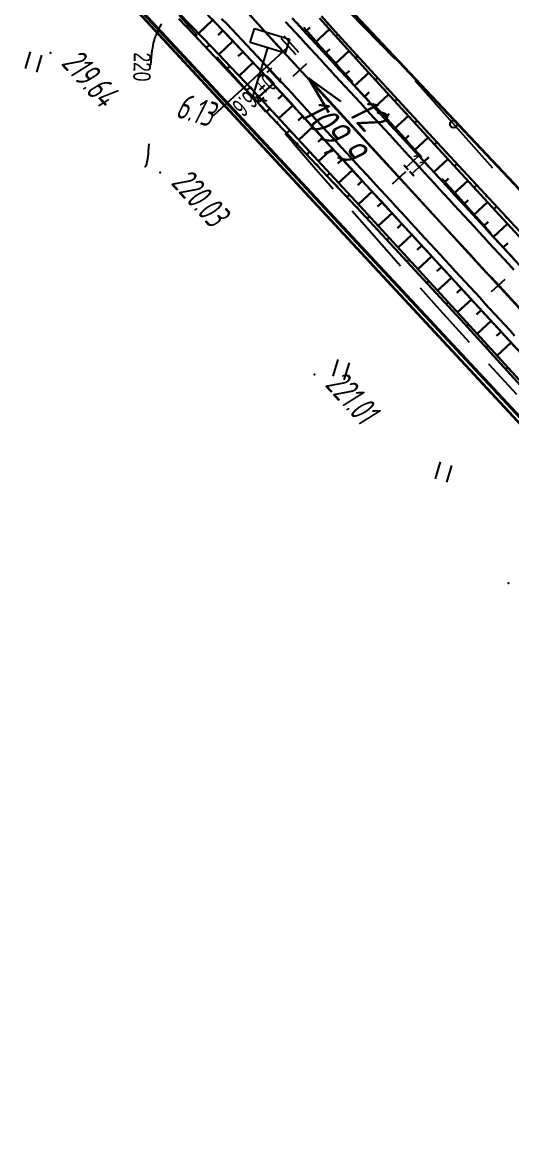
# Model space of a CAD drawing. Header units: millimetres. Extents: x -1799 to 6962, y -1020 to 4121.
# Drawn here: x -748.1 to -681.3, y 3464 to 3617 of the extents above; entities that cross this region are included whole.
import ezdxf

# ---------------------------------------------------------------- set-up
doc = ezdxf.new("R2010")
doc.units = ezdxf.units.MM
doc.linetypes.add('CONTI', pattern=[0])
doc.linetypes.add('DASHED', pattern=[0.75, 0.5, -0.25])
for name, color, linetype, lineweight in [('10', 1, 'Continuous', 35), ('КОПИЯ_ОСЬ_13_ОТКОСЫ', 7, 'Continuous', 30), ('КОПИЯ_ОСЬ_ГРАНИЦЫ_ПОЛОС', 7, 'Continuous', 30), ('ОСЬ_ВЕРХ_ПОКРЫТИЯ_ГРАНИЦЫ_ПОЛОС', 7, 'Continuous', 30), ('ОСЬ_ВЕРХ_ПОКРЫТИЯ_ОСЬ', 1, 'Continuous', 30), ('Уклоны ПЧ', 5, 'Continuous', 30)]:
    doc.layers.add(name, color=color, linetype=linetype, lineweight=lineweight)
for name, color, linetype in [('_Ростелеком', 6, 'Continuous'), ('GOR_BDEFAULT', 212, 'CONTI'), ('NAD_MDEFAULT', 7, 'CONTI'), ('PI_OTDEFAULT', 172, 'CONTI'), ('PI_TTDEFAULT', 5, 'CONTI'), ('PLN_O', 7, 'CONTI'), ('SIT_LDEFAULT', 7, 'CONTI'), ('USLZNDEFAULT', 7, 'CONTI'), ('ZAPSKDEFAULT', 7, 'CONTI'), ('КОПИЯ_ОСЬ_ТАНГЕНСЫ', 1, 'Continuous'), ('ОСЬ_ВЕРХ_ПОКРЫТИЯ_ПИКЕТЫ', 1, 'Continuous'), ('ОСЬ_ВЕРХ_ПОКРЫТИЯ_РАЗБИВКА_КРИВ', 1, 'Continuous'), ('ОСЬ_ВЕРХ_ПОКРЫТИЯ_ТАНГЕНСЫ', 1, 'Continuous'), ('разметка', 7, 'Continuous')]:
    doc.layers.add(name, color=color, linetype=linetype)
doc.styles.add('eskd', font='spds.shx', dxfattribs={"width": 1.2, "oblique": 15})
doc.styles.add('SHRFT', font='TXT', dxfattribs={"width": 3.5})
doc.styles.get("Standard").update_dxf_attribs({"font": 'arial.ttf'})
doc.styles.add('STYLE1', font='romand.shx', dxfattribs={"width": 0.9})
doc.styles.add('ГОСТ', font='', dxfattribs={"oblique": 15, "height": 4})
doc.styles.get('ГОСТ').set_extended_font_data('GOST type A')
doc.linetypes.add('кабель_связи_проект.', pattern='A,10,-1,["/",STYLE1,S=3,R=0,X=0,Y=-1.5],-4.1', length=15.1)

# ---------------------------------------------------------------- blocks, each defined once
blk = doc.blocks.new('BL_2011')
at = {"color": 0}
for p, q in [((0, 0), (0, 2.4)), ((1.6, 0), (1.6, 2.4))]:
    blk.add_line(p, q, dxfattribs=at)
blk = doc.blocks.new('BL_13')
at = {"color": 0}
for p, q in [((-2.5, 7), (-2.5, 9)), ((-2.5, 9), (2.5, 9)), ((2.5, 9), (2.5, 7)), ((0, 7), (-2.5, 7)), ((0, 0), (0, 7)), ((2.5, 7), (0, 7)), ((2, 0), (0, 0))]:
    blk.add_line(p, q, dxfattribs=at)
blk = doc.blocks.new('Стрелка')
at = {"layer": 'Уклоны ПЧ', "ltscale": 2}
for points in [[(-0.023, -0.048), (-0.023, 17.972)], [(-0.023, -0.048), (-0.578, 2.622)], [(-0.023, -0.048), (0.532, 2.622)]]:
    blk.add_lwpolyline(points, dxfattribs=at)

msp = doc.modelspace()

# ---------------------------------------------------------------- linework, layer by layer
at = {"layer": '10'}
for points in [[(-1127.04, 3748.85), (-1082.58, 3724.79), (-1040.33, 3713.9), (-945.96, 3701.78), (-821.16, 3695.8), (-801.87, 3692.21), (-802.54, 3689.66), (-744.54, 3662.45), (-623.34, 3533.87), (-488.39, 3411.68), (-417.27, 3367.92), (-360.39, 3343.98), (-65.03, 3344.87)], [(-292.89, 3314.1), (-344.73, 3319.75), (-352.27, 3320.57), (-411.16, 3343.13), (-413.7, 3334.31), (-420.22, 3338.42), (-418.42, 3343.83), (-451.84, 3361.68), (-499.73, 3391.9), (-538.68, 3423.59), (-636.51, 3515.24), (-636.51, 3515.24), (-707.13, 3591.21), (-744.22, 3631.3), (-771.11, 3652.85), (-773.65, 3647.18), (-777.24, 3649.83)]]:
    msp.add_lwpolyline(points, dxfattribs=at)
at = {"layer": '_Ростелеком', "linetype": 'кабель_связи_проект.', "lineweight": 40, "ltscale": 0.25}
msp.add_lwpolyline([(-948.53, 3678.47), (-823.71, 3672.23), (-802.84, 3667.69), (-774.39, 3654.57), (-771.11, 3652.85), (-744.06, 3631.7), (-653.91, 3534.93), (-613.14, 3493.64), (-571.17, 3454.3), (-538.37, 3423.84), (-499.76, 3392.66), (-473.86, 3375.57), (-451.84, 3361.68), (-428.9, 3349.43), (-411.16, 3343.13), (-385.11, 3333.15), (-352.03, 3321.94), (-297.63, 3315.25)], dxfattribs=at)
at = {"layer": 'GOR_BDEFAULT', "color": 212, "elevation": 220, "flags": 128}
for points in [[(-730.52, 3611.13), (-730.48, 3611.7), (-730.44, 3612.21), (-730.39, 3612.68), (-730.34, 3613.1), (-730.28, 3613.47), (-730.22, 3613.81), (-730.16, 3614.1), (-730.1, 3614.37), (-730.03, 3614.6), (-729.97, 3614.81), (-729.9, 3615), (-729.84, 3615.17), (-729.77, 3615.31), (-729.71, 3615.45), (-729.65, 3615.58), (-729.6, 3615.7), (-729.54, 3615.81), (-729.49, 3615.92), (-729.44, 3616.02), (-729.39, 3616.11), (-729.35, 3616.2), (-729.31, 3616.29), (-729.27, 3616.36), (-729.23, 3616.43), (-729.2, 3616.5), (-729.17, 3616.56), (-729.14, 3616.62), (-729.12, 3616.67), (-729.09, 3616.71), (-729.07, 3616.75)], [(-731.32, 3597.21), (-731.29, 3597.25), (-731.26, 3597.29), (-731.22, 3597.34), (-731.18, 3597.41), (-731.14, 3597.5), (-731.1, 3597.61), (-731.06, 3597.75), (-731.02, 3597.92), (-730.98, 3598.13), (-730.94, 3598.38), (-730.91, 3598.67), (-730.87, 3599.01), (-730.84, 3599.41), (-730.81, 3599.85), (-730.78, 3600.36)]]:
    msp.add_lwpolyline(points, dxfattribs=at)
at = {"layer": 'PI_TTDEFAULT', "color": 5}
for p in [(-744.24, 3612.78, 219.63), (-729.25, 3596.47, 220.03), (-708.2, 3568.89, 221.01), (-681.69, 3540.39, 221.67)]:
    msp.add_point(p, dxfattribs=at)
at = {"layer": 'PLN_O'}
for p, q in [((-708.39, 3623.4), (-697.19, 3611.97)), ((-694.49, 3609.04), (-683.85, 3597.09))]:
    msp.add_line(p, q, dxfattribs=at)
msp.add_circle((-689.17, 3603.07), 0.5, dxfattribs=at)
at = {"layer": 'SIT_LDEFAULT', "color": 7}
for p, q in [((-726.71, 3617.95), (-724.2, 3615.2)), ((-707.75, 3614.13), (-709.64, 3616.27)), ((-705.01, 3611.1), (-707.75, 3614.13)), ((-721.51, 3612.25), (-719.06, 3609.53)), ((-702.95, 3608.83), (-705.02, 3611.09)), ((-719.06, 3609.53), (-716.6, 3606.78)), ((-716.61, 3606.77), (-714.85, 3604.78)), ((-698.73, 3604.27), (-700.23, 3605.9)), ((-695.36, 3600.61), (-698.72, 3604.27)), ((-712.21, 3601.78), (-711.11, 3600.53)), ((-711.11, 3600.53), (-707.98, 3596.93)), ((-693.46, 3598.53), (-695.37, 3600.6)), ((-707.98, 3596.93), (-705.65, 3594.24)), ((-688.57, 3593.21), (-690.75, 3595.59)), ((-685.3, 3589.61), (-688.57, 3593.21)), ((-703.02, 3591.22), (-701.36, 3589.32)), ((-684.03, 3588.19), (-685.3, 3589.61)), ((-701.35, 3589.32), (-698.02, 3585.53)), ((-698.02, 3585.53), (-696.41, 3583.72)), ((-678.62, 3582.08), (-681.37, 3585.19)), ((-693.74, 3580.73), (-691.51, 3578.23)), ((-691.51, 3578.23), (-688.01, 3574.35)), ((-688.01, 3574.35), (-687.06, 3573.3)), ((-684.38, 3570.33), (-684.36, 3570.31)), ((-684.36, 3570.31), (-680.59, 3566.18))]:
    msp.add_line(p, q, dxfattribs=at)
at = {"layer": 'КОПИЯ_ОСЬ_13_ОТКОСЫ'}
for points in [[(-723.32, 3618.57), (-720.56, 3615.7), (-715.4, 3610.27), (-660.94, 3551.1), (-653.74, 3543.3), (-648.55, 3537.71), (-644.34, 3533.2), (-639.33, 3527.86), (-634.31, 3522.53), (-626.28, 3514.12), (-618.98, 3506.57), (-614.97, 3502.47), (-610.94, 3498.39), (-606.97, 3494.42), (-602.99, 3490.48), (-597.1, 3484.72), (-591.17, 3479.01), (-585.19, 3473.36), (-579.17, 3467.75)], [(-727.01, 3618.51), (-724.94, 3616.39), (-722.17, 3613.53), (-718.72, 3609.94), (-717.33, 3608.49), (-710.53, 3601.16), (-701.44, 3591.32), (-687.91, 3576.59), (-679.76, 3567.65)], [(-727.01, 3618.51), (-724.94, 3616.39), (-722.17, 3613.53), (-718.72, 3609.94), (-717.33, 3608.49), (-710.53, 3601.16), (-701.44, 3591.32), (-687.91, 3576.59), (-679.76, 3567.65)], [(-726.73, 3617.42), (-724.67, 3615.28), (-723.99, 3614.55), (-721.94, 3612.39), (-719.88, 3610.22), (-717.83, 3608.04), (-715.51, 3605.55), (-710.97, 3600.76), (-701.77, 3591.02), (-688.19, 3576.34), (-680.05, 3567.38)], [(-722.08, 3617.29), (-724.02, 3615.44)], [(-707.51, 3617.54), (-700.8, 3610.12), (-691.75, 3600.23), (-678.21, 3585.52), (-669.99, 3576.63), (-663.19, 3569.31), (-650.99, 3556.22), (-644.44, 3549.32), (-639.85, 3544.51), (-637.23, 3541.76), (-631, 3535.22), (-626.19, 3530.22), (-623.44, 3527.36), (-615.54, 3519.18), (-609.57, 3513.1), (-605.59, 3509.05), (-601.58, 3505.02), (-599.58, 3503.01), (-597.56, 3501.01), (-594.56, 3498.04), (-590.44, 3493.99), (-586.29, 3489.97), (-584.16, 3487.91)], [(-707.51, 3617.54), (-700.8, 3610.12), (-691.75, 3600.23), (-678.21, 3585.52), (-669.99, 3576.63), (-663.19, 3569.31), (-650.99, 3556.22), (-644.44, 3549.32), (-639.85, 3544.51), (-637.23, 3541.76), (-631, 3535.22), (-626.19, 3530.22), (-623.44, 3527.36), (-615.54, 3519.18), (-609.57, 3513.1), (-605.59, 3509.05), (-601.58, 3505.02), (-599.58, 3503.01), (-597.56, 3501.01), (-594.56, 3498.04), (-590.44, 3493.99), (-586.29, 3489.97), (-584.16, 3487.91)], [(-707.23, 3617.79), (-704.96, 3615.26), (-700.5, 3610.4), (-691.41, 3600.55), (-677.8, 3585.9), (-662.63, 3569.82), (-650.4, 3556.77), (-643.81, 3549.91), (-639.18, 3545.13), (-635.08, 3540.9), (-630.31, 3535.87), (-625.53, 3530.85), (-622.79, 3527.99), (-614.95, 3519.75), (-609.03, 3513.62), (-605.03, 3509.6), (-601.01, 3505.59), (-594.45, 3499.14), (-592.04, 3496.8), (-586.36, 3491.32), (-580.63, 3485.89)], [(-725.71, 3616.36), (-725.3, 3616.76)], [(-720.7, 3615.84), (-721.34, 3615.23)], [(-709.48, 3615.64), (-708.8, 3616.27)], [(-708.12, 3614.17), (-706.12, 3616.01)], [(-706.34, 3616.79), (-706.43, 3616.71)], [(-724.33, 3614.92), (-724.19, 3615.05)], [(-719.32, 3614.39), (-721.24, 3612.57)], [(-705, 3615.3), (-705.27, 3615.06)], [(-722.96, 3613.47), (-722.51, 3613.89)], [(-717.94, 3612.95), (-718.59, 3612.34)], [(-706.77, 3612.7), (-706.1, 3613.31)], [(-705.41, 3611.23), (-703.44, 3613.05)], [(-703.65, 3613.83), (-703.74, 3613.75)], [(-721.58, 3612.01), (-721.43, 3612.15)], [(-720.21, 3610.56), (-719.74, 3611)], [(-716.57, 3611.5), (-718.47, 3609.68)], [(-702.3, 3612.35), (-702.58, 3612.09)], [(-715.19, 3610.04), (-715.84, 3609.45)], [(-704.06, 3609.76), (-703.4, 3610.36)], [(-702.7, 3608.29), (-700.76, 3610.08)], [(-700.94, 3610.88), (-701.04, 3610.79)], [(-699.59, 3609.41), (-699.89, 3609.13)], [(-718.83, 3609.11), (-718.68, 3609.25)], [(-717.47, 3607.65), (-716.97, 3608.11)], [(-713.84, 3608.57), (-715.76, 3606.8)], [(-698.23, 3607.94), (-698.33, 3607.85)], [(-716.1, 3606.18), (-715.94, 3606.34)], [(-712.48, 3607.1), (-713.13, 3606.51)], [(-701.35, 3606.81), (-700.7, 3607.41)], [(-700, 3605.34), (-698.06, 3607.13)], [(-696.88, 3606.47), (-697.19, 3606.18)], [(-714.73, 3604.73), (-714.26, 3605.18)], [(-711.13, 3605.63), (-713.04, 3603.87)], [(-695.52, 3605), (-695.62, 3604.9)], [(-713.36, 3603.28), (-713.2, 3603.43)], [(-709.78, 3604.16), (-710.41, 3603.57)], [(-698.64, 3603.87), (-697.99, 3604.47)], [(-697.29, 3602.4), (-695.36, 3604.18)], [(-694.16, 3603.53), (-694.49, 3603.23)], [(-711.98, 3601.83), (-711.54, 3602.25)], [(-708.42, 3602.68), (-710.32, 3600.93)], [(-692.81, 3602.06), (-692.92, 3601.96)], [(-710.6, 3600.37), (-710.45, 3600.51)], [(-707.07, 3601.21), (-707.7, 3600.63)], [(-695.93, 3600.93), (-695.29, 3601.52)], [(-694.58, 3599.46), (-692.66, 3601.22)], [(-691.45, 3600.59), (-691.79, 3600.28)], [(-709.23, 3598.92), (-708.82, 3599.31)], [(-705.71, 3599.74), (-707.61, 3598)], [(-690.09, 3599.13), (-690.2, 3599.02)], [(-707.86, 3597.47), (-707.72, 3597.59)], [(-704.36, 3598.27), (-704.99, 3597.69)], [(-693.22, 3597.98), (-692.58, 3598.57)], [(-691.87, 3596.51), (-689.95, 3598.28)], [(-688.73, 3597.66), (-689.08, 3597.33)], [(-706.48, 3596.01), (-706.1, 3596.37)], [(-703, 3596.8), (-704.89, 3595.06)], [(-690.52, 3595.04), (-689.88, 3595.63)], [(-687.37, 3596.2), (-687.48, 3596.09)], [(-705.11, 3594.56), (-704.99, 3594.68)], [(-701.65, 3595.33), (-702.28, 3594.75)], [(-689.16, 3593.57), (-687.24, 3595.33)], [(-686, 3594.73), (-686.37, 3594.39)], [(-703.74, 3593.1), (-703.39, 3593.43)], [(-700.29, 3593.85), (-702.18, 3592.12)], [(-687.81, 3592.1), (-687.17, 3592.69)], [(-684.64, 3593.27), (-684.77, 3593.15)], [(-702.37, 3591.65), (-702.25, 3591.76)], [(-698.94, 3592.38), (-699.57, 3591.8)], [(-686.45, 3590.63), (-684.54, 3592.39)], [(-683.28, 3591.8), (-683.67, 3591.44)], [(-701, 3590.18), (-700.68, 3590.49)], [(-697.59, 3590.91), (-699.47, 3589.18)], [(-685.1, 3589.15), (-684.46, 3589.74)], [(-681.92, 3590.34), (-682.05, 3590.22)], [(-699.64, 3588.72), (-699.53, 3588.82)], [(-696.23, 3589.44), (-696.86, 3588.86)], [(-694.88, 3587.97), (-696.77, 3586.23)], [(-683.74, 3587.68), (-681.83, 3589.45)], [(-698.28, 3587.25), (-697.97, 3587.54)], [(-693.52, 3586.5), (-694.15, 3585.92)], [(-682.39, 3586.21), (-681.75, 3586.8)], [(-696.93, 3585.78), (-696.82, 3585.88)], [(-692.17, 3585.02), (-694.06, 3583.28)], [(-695.57, 3584.31), (-695.27, 3584.59)], [(-690.81, 3583.55), (-691.45, 3582.97)], [(-694.21, 3582.85), (-694.11, 3582.94)], [(-689.46, 3582.08), (-691.36, 3580.34)], [(-692.85, 3581.38), (-692.56, 3581.65)], [(-688.11, 3580.61), (-688.74, 3580.03)], [(-691.49, 3579.91), (-691.4, 3580)], [(-686.75, 3579.14), (-688.65, 3577.39)], [(-690.13, 3578.44), (-689.85, 3578.7)], [(-685.4, 3577.67), (-686.03, 3577.08)], [(-688.77, 3576.98), (-688.68, 3577.06)], [(-687.42, 3575.5), (-687.15, 3575.75)], [(-684.04, 3576.19), (-685.95, 3574.44)], [(-682.69, 3574.72), (-683.32, 3574.14)], [(-686.08, 3574.02), (-685.99, 3574.1)], [(-684.73, 3572.54), (-684.45, 3572.8)], [(-681.33, 3573.25), (-683.25, 3571.48)], [(-683.39, 3571.06), (-683.29, 3571.15)], [(-682.04, 3569.58), (-681.76, 3569.84)]]:
    msp.add_lwpolyline(points, dxfattribs=at)
at = {"layer": 'КОПИЯ_ОСЬ_ГРАНИЦЫ_ПОЛОС'}
for points in [[(-722.27, 3617.49), (-721.58, 3616.77), (-720.9, 3616.05), (-720.21, 3615.33), (-719.52, 3614.61), (-718.83, 3613.88), (-718.14, 3613.16), (-717.46, 3612.44), (-716.77, 3611.71), (-716.08, 3610.99), (-715.4, 3610.27), (-714.73, 3609.54), (-714.05, 3608.8), (-713.37, 3608.07), (-712.7, 3607.33), (-712.02, 3606.59), (-711.34, 3605.86), (-710.67, 3605.12), (-709.99, 3604.39), (-709.31, 3603.65), (-708.64, 3602.92), (-707.96, 3602.18), (-707.28, 3601.45), (-706.61, 3600.71), (-705.93, 3599.98), (-705.25, 3599.24), (-704.58, 3598.51), (-703.9, 3597.77), (-703.22, 3597.04), (-702.55, 3596.3), (-701.87, 3595.56), (-701.19, 3594.83), (-700.52, 3594.09), (-699.84, 3593.36), (-699.16, 3592.62), (-698.49, 3591.89), (-697.81, 3591.15), (-697.13, 3590.42), (-696.46, 3589.68), (-695.78, 3588.95), (-695.1, 3588.21), (-694.43, 3587.48), (-693.75, 3586.74), (-693.07, 3586.01), (-692.4, 3585.27), (-691.72, 3584.54), (-691.04, 3583.8), (-690.37, 3583.06), (-689.69, 3582.33), (-689.02, 3581.59), (-688.34, 3580.86), (-687.66, 3580.12), (-686.99, 3579.39), (-686.31, 3578.65), (-685.63, 3577.92), (-684.96, 3577.18), (-684.28, 3576.45), (-683.6, 3575.71), (-682.93, 3574.98), (-682.25, 3574.24), (-681.57, 3573.51), (-680.9, 3572.77)], [(-710.7, 3616.97), (-710.02, 3616.24), (-709.34, 3615.5), (-708.67, 3614.77), (-707.99, 3614.03), (-707.31, 3613.29), (-706.64, 3612.56), (-705.96, 3611.82), (-705.28, 3611.09), (-704.61, 3610.35), (-703.93, 3609.62), (-703.25, 3608.88), (-702.57, 3608.14), (-701.9, 3607.41), (-701.22, 3606.67), (-700.54, 3605.94), (-699.87, 3605.2), (-699.19, 3604.47), (-698.51, 3603.73), (-697.84, 3602.99), (-697.16, 3602.26), (-696.48, 3601.52), (-695.8, 3600.79), (-695.13, 3600.05), (-694.45, 3599.32), (-693.77, 3598.58), (-693.1, 3597.84), (-692.42, 3597.11), (-691.74, 3596.37), (-691.07, 3595.64), (-690.39, 3594.9), (-689.71, 3594.16), (-689.03, 3593.43), (-688.36, 3592.69), (-687.68, 3591.96), (-687, 3591.22), (-686.33, 3590.49), (-685.65, 3589.75), (-684.97, 3589.01), (-684.3, 3588.28), (-683.62, 3587.54), (-682.94, 3586.81), (-682.26, 3586.07), (-681.59, 3585.34), (-680.91, 3584.6)]]:
    msp.add_lwpolyline(points, dxfattribs=at)
at = {"layer": 'КОПИЯ_ОСЬ_ТАНГЕНСЫ'}
msp.add_line((-773.7, 3679.53), (-578.39, 3467.28), dxfattribs=at)
at = {"layer": 'ОСЬ_ВЕРХ_ПОКРЫТИЯ_ГРАНИЦЫ_ПОЛОС', "linetype": 'Continuous', "lineweight": 30}
for points in [[(-680.9, 3572.77), (-681.57, 3573.51), (-682.25, 3574.24), (-682.93, 3574.98), (-683.6, 3575.71), (-684.28, 3576.45), (-684.96, 3577.18), (-685.63, 3577.92), (-686.31, 3578.65), (-686.99, 3579.39), (-687.66, 3580.12), (-688.34, 3580.86), (-689.01, 3581.59), (-689.69, 3582.33), (-690.37, 3583.06), (-691.04, 3583.8), (-691.72, 3584.53), (-692.4, 3585.27), (-693.07, 3586.01), (-693.75, 3586.74), (-694.43, 3587.48), (-695.1, 3588.21), (-695.78, 3588.95), (-696.46, 3589.68), (-697.13, 3590.42), (-697.81, 3591.15), (-698.49, 3591.89), (-699.16, 3592.62), (-699.84, 3593.36), (-700.52, 3594.09), (-701.19, 3594.83), (-701.87, 3595.56), (-702.55, 3596.3), (-703.22, 3597.04), (-703.9, 3597.77), (-704.58, 3598.51), (-705.25, 3599.24), (-705.93, 3599.98), (-706.61, 3600.71), (-707.28, 3601.45), (-707.96, 3602.18), (-708.64, 3602.92), (-709.31, 3603.65), (-709.99, 3604.39), (-710.67, 3605.12), (-711.34, 3605.86), (-712.02, 3606.59), (-712.7, 3607.33), (-713.37, 3608.06), (-714.05, 3608.8), (-714.73, 3609.54), (-715.4, 3610.27), (-716.08, 3610.99), (-716.77, 3611.71), (-717.46, 3612.44), (-718.14, 3613.16), (-718.83, 3613.88), (-719.52, 3614.61), (-720.21, 3615.33), (-720.9, 3616.05), (-721.58, 3616.77), (-722.27, 3617.49)], [(-680.84, 3574.18), (-681.51, 3574.92), (-682.19, 3575.65), (-682.87, 3576.39), (-683.54, 3577.12), (-684.22, 3577.86), (-684.9, 3578.59), (-685.57, 3579.33), (-686.25, 3580.06), (-686.93, 3580.8), (-687.6, 3581.54), (-688.28, 3582.27), (-688.96, 3583.01), (-689.63, 3583.74), (-690.31, 3584.48), (-690.99, 3585.21), (-691.66, 3585.95), (-692.34, 3586.68), (-693.02, 3587.42), (-693.69, 3588.15), (-694.37, 3588.89), (-695.05, 3589.62), (-695.72, 3590.36), (-696.4, 3591.09), (-697.08, 3591.83), (-697.75, 3592.57), (-698.43, 3593.3), (-699.11, 3594.04), (-699.78, 3594.77), (-700.46, 3595.51), (-701.13, 3596.24), (-701.81, 3596.98), (-702.49, 3597.71), (-703.16, 3598.45), (-703.84, 3599.18), (-704.52, 3599.92), (-705.19, 3600.65), (-705.87, 3601.39), (-706.55, 3602.12), (-707.22, 3602.86), (-707.9, 3603.59), (-708.58, 3604.33), (-709.25, 3605.07), (-709.93, 3605.8), (-710.61, 3606.54), (-711.28, 3607.27), (-711.96, 3608.01), (-712.64, 3608.74), (-713.31, 3609.48), (-713.99, 3610.21), (-714.67, 3610.95), (-715.36, 3611.67), (-716.04, 3612.4), (-716.73, 3613.12), (-717.42, 3613.85), (-718.11, 3614.57), (-718.8, 3615.29), (-719.48, 3616.02), (-720.17, 3616.74), (-720.86, 3617.46)]]:
    msp.add_lwpolyline(points, dxfattribs=at)
at = {"layer": 'ОСЬ_ВЕРХ_ПОКРЫТИЯ_ГРАНИЦЫ_ПОЛОС', "linetype": 'Continuous'}
for points in [[(-680.97, 3583.19), (-681.65, 3583.93), (-682.33, 3584.66), (-683, 3585.4), (-683.68, 3586.13), (-684.36, 3586.87), (-685.04, 3587.61), (-685.71, 3588.34), (-686.39, 3589.08), (-687.07, 3589.81), (-687.74, 3590.55), (-688.42, 3591.28), (-689.1, 3592.02), (-689.77, 3592.76), (-690.45, 3593.49), (-691.13, 3594.23), (-691.81, 3594.96), (-692.48, 3595.7), (-693.16, 3596.43), (-693.84, 3597.17), (-694.51, 3597.91), (-695.19, 3598.64), (-695.87, 3599.38), (-696.54, 3600.11), (-697.22, 3600.85), (-697.9, 3601.58), (-698.58, 3602.32), (-699.25, 3603.06), (-699.93, 3603.79), (-700.61, 3604.53), (-701.28, 3605.26), (-701.96, 3606), (-702.64, 3606.73), (-703.31, 3607.47), (-703.99, 3608.21), (-704.67, 3608.94), (-705.34, 3609.68), (-706.02, 3610.41), (-706.7, 3611.15), (-707.38, 3611.88), (-708.05, 3612.62), (-708.73, 3613.36), (-709.41, 3614.09), (-710.08, 3614.83), (-710.76, 3615.56), (-711.44, 3616.3), (-712.12, 3617.04)], [(-579.72, 3479.19), (-585.65, 3484.8), (-591.53, 3490.46), (-597.37, 3496.17), (-601.33, 3500.09), (-605.26, 3504.03), (-609.26, 3508.08), (-613.25, 3512.15), (-620.51, 3519.66), (-628.5, 3528.03), (-633.51, 3533.34), (-638.5, 3538.66), (-642.7, 3543.16), (-647.87, 3548.74), (-655.06, 3556.52), (-711.21, 3617.53)], [(-710.7, 3616.98), (-710.03, 3616.24), (-709.35, 3615.5), (-708.67, 3614.77), (-707.99, 3614.03), (-707.32, 3613.3), (-706.64, 3612.56), (-705.96, 3611.83), (-705.29, 3611.09), (-704.61, 3610.35), (-703.93, 3609.62), (-703.26, 3608.88), (-702.58, 3608.15), (-701.9, 3607.41), (-701.22, 3606.68), (-700.55, 3605.94), (-699.87, 3605.2), (-699.19, 3604.47), (-698.52, 3603.73), (-697.84, 3603), (-697.16, 3602.26), (-696.49, 3601.53), (-695.81, 3600.79), (-695.13, 3600.05), (-694.45, 3599.32), (-693.78, 3598.58), (-693.1, 3597.85), (-692.42, 3597.11), (-691.75, 3596.38), (-691.07, 3595.64), (-690.39, 3594.9), (-689.72, 3594.17), (-689.04, 3593.43), (-688.36, 3592.7), (-687.68, 3591.96), (-687.01, 3591.23), (-686.33, 3590.49), (-685.65, 3589.75), (-684.98, 3589.02), (-684.3, 3588.28), (-683.62, 3587.55), (-682.95, 3586.81), (-682.27, 3586.08), (-681.59, 3585.34), (-680.91, 3584.6)]]:
    msp.add_lwpolyline(points, dxfattribs=at)
at = {"layer": 'ОСЬ_ВЕРХ_ПОКРЫТИЯ_ОСЬ'}
msp.add_lwpolyline([(-716.48, 3617.34), (-712.48, 3613), (-712.48, 3613), (-668.14, 3564.82)], dxfattribs=at)
at = {"layer": 'ОСЬ_ВЕРХ_ПОКРЫТИЯ_ПИКЕТЫ'}
for p, q in [((-711.08, 3609.63), (-709.24, 3611.32)), ((-697.53, 3594.91), (-695.7, 3596.61)), ((-697.53, 3594.91), (-695.7, 3596.61)), ((-683.99, 3580.2), (-682.15, 3581.89))]:
    msp.add_line(p, q, dxfattribs=at)
at = {"layer": 'ОСЬ_ВЕРХ_ПОКРЫТИЯ_РАЗБИВКА_КРИВ'}
for p, q in [((-712.76, 3614.78), (-710.72, 3612.57)), ((-712.39, 3615.12), (-710.36, 3612.91)), ((-712.48, 3613), (-722.04, 3604.19)), ((-712.48, 3613), (-711.74, 3613.67))]:
    msp.add_line(p, q, dxfattribs=at)
at = {"layer": 'ОСЬ_ВЕРХ_ПОКРЫТИЯ_ТАНГЕНСЫ'}
msp.add_line((-773.7, 3679.53), (-578.39, 3467.28), dxfattribs=at)
at = {"layer": 'разметка', "lineweight": 30, "ltscale": 7}
msp.add_lwpolyline([(-712.48, 3613), (-712.48, 3613, 0.012352), (-733.49, 3635.09, 0.03661), (-755.88, 3654.27, 0.090655), (-804.55, 3677.55, 0.037396), (-833.54, 3682.91, 0.013155), (-863.92, 3685.43), (-863.92, 3685.43), (-863.92, 3685.43)], format="xyb", dxfattribs=at)
at = {"layer": 'разметка', "linetype": 'DASHED', "lineweight": 30, "ltscale": 14}
msp.add_lwpolyline([(-712.48, 3613), (-644.71, 3539.46)], dxfattribs=at)

# ---------------------------------------------------------------- block references
at = {"layer": 'USLZNDEFAULT', "color": 7, "rotation": 342.9999999999999}
msp.add_blockref('BL_13', (-716.6, 3606.78), dxfattribs=at)
at = {"layer": 'ZAPSKDEFAULT', "color": 7, "rotation": 342.9999999999999}
for p in [(-747.65, 3610.64), (-705.65, 3568.64), (-691.65, 3554.64)]:
    msp.add_blockref('BL_2011', p, dxfattribs=at)
at = {"layer": 'Уклоны ПЧ', "xscale": 2, "yscale": 2, "zscale": 2, "rotation": 222.437307235775}
msp.add_blockref('Стрелка', (-708.99, 3609.24), dxfattribs=at)

# ---------------------------------------------------------------- texts
at = {"layer": 'GOR_BDEFAULT', "color": 212, "style": 'SHRFT', "width": 0.75}
msp.add_text('220', height=2.362, rotation=268.692, dxfattribs=at).set_placement((-732.85, 3612.87, 220))
at = {"layer": 'NAD_MDEFAULT', "color": 7, "style": 'eskd', "oblique": 10, "width": 0.8}
msp.add_text('6.13', height=3.5, rotation=343, dxfattribs=at).set_placement((-727.29, 3604.08))
at = {"layer": 'PI_OTDEFAULT', "color": 172, "style": 'eskd', "oblique": 10, "width": 0.8}
for s, p in [('219.64', (-742.91, 3611.29)), ('220.03', (-727.92, 3594.98)), ('221.01', (-706.87, 3567.4))]:
    msp.add_text(s, height=3.5, rotation=312, dxfattribs=at).set_placement(p)
at = {"layer": 'ОСЬ_ВЕРХ_ПОКРЫТИЯ_ПИКЕТЫ', "width": 0.6}
msp.add_text('11', height=2.5, rotation=312.6199, dxfattribs=at).set_placement((-696.19, 3597.51))
at = {"layer": 'ОСЬ_ВЕРХ_ПОКРЫТИЯ_РАЗБИВКА_КРИВ', "width": 0.6}
msp.add_text('10+76.6', height=2.5, rotation=222.6199, dxfattribs=at).set_placement((-713.98, 3610.94))
at = {"layer": 'Уклоны ПЧ', "style": 'ГОСТ', "oblique": 15}
for s, p in [('109,9', (-710.42, 3604.47)), ('12', (-703.78, 3604.62))]:
    msp.add_text(s, height=4, rotation=311.5689, dxfattribs=at).set_placement(p)

doc.saveas('drawing.dxf')
